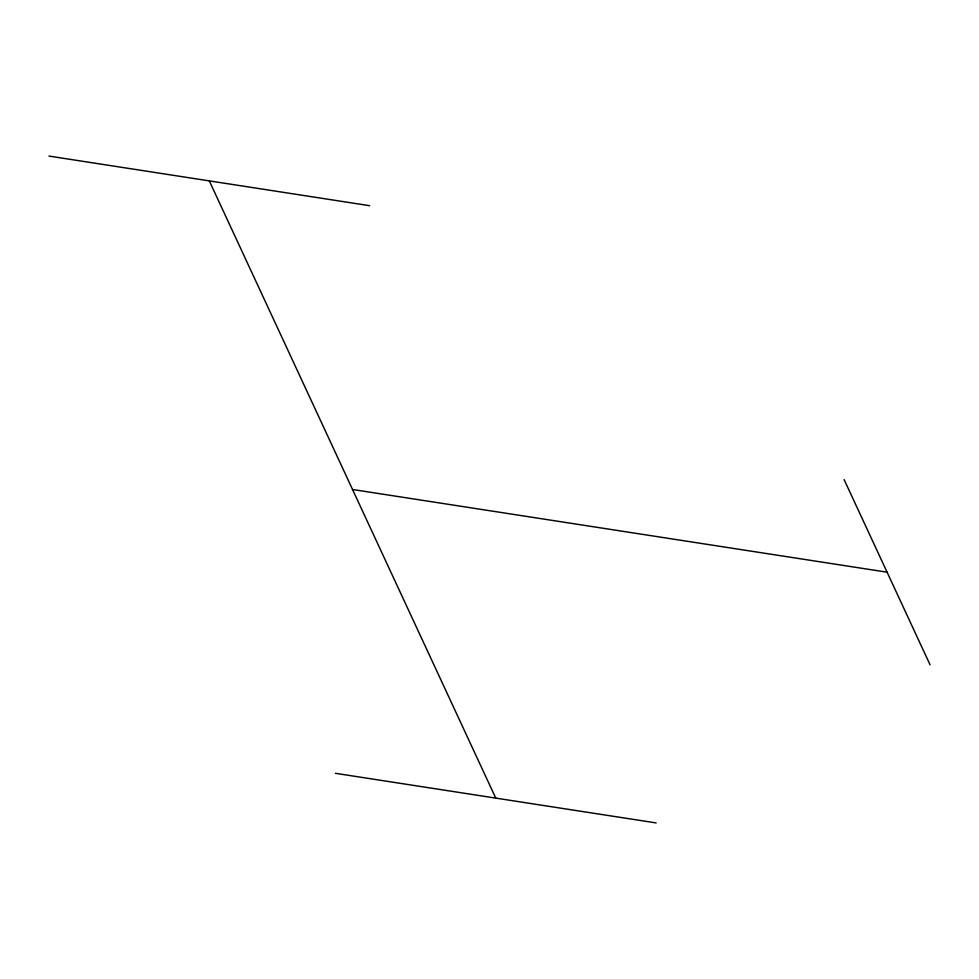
<?xml version="1.0" encoding="UTF-8"?>
<svg xmlns="http://www.w3.org/2000/svg" width="979" height="979" viewBox="0 0 979 979"><rect width="100%" height="100%" fill="white"/><g stroke="black" fill="none" stroke-linecap="round" stroke-linejoin="round"><path stroke-width="1.47" d="M48.95 156.077L369.67 205.7M352.538 489.5L887.084 572.189M335.405 773.3L656.138 822.923M844.118 479.612L930.05 664.778M209.31 180.882L495.766 798.118"/></g></svg>
